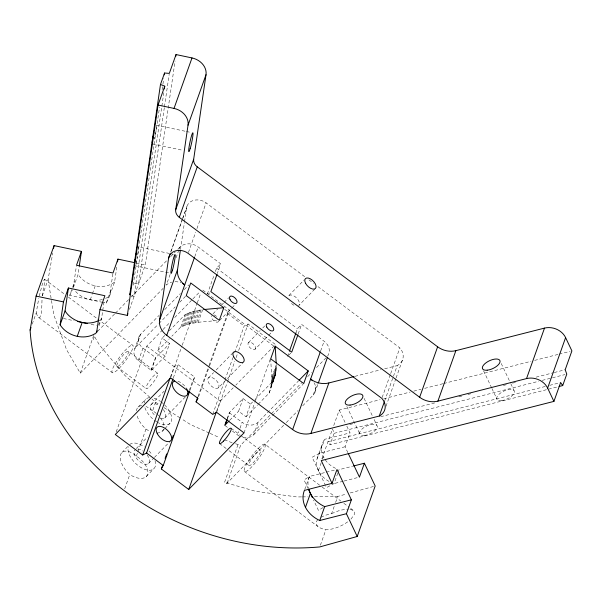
<?xml version="1.0" encoding="UTF-8"?>
<svg xmlns="http://www.w3.org/2000/svg" width="602" height="602" viewBox="0 0 602 602"><rect width="100%" height="100%" fill="white"/><g stroke="black" fill="none" stroke-linecap="round" stroke-linejoin="round"><path stroke-width="0.45" stroke-dasharray="3.01 2.26" d="M258.198 404.266L269.117 393.091L270.441 389.328L271.833 380.073L270.697 358.807M254.992 399.525L273.609 380.472L275.829 372.804L276.273 364.729L271.78 377.356M32.237 324.087L36.203 312.942L38.776 298.321M73.278 287.312L76.364 266.204M73.452 287.365L78.087 274.346L79.155 267.002M103.965 302.151L101.55 318.676L98.465 327.353M112.86 273.925L109.639 295.958L106.245 303.122L103.582 302.558M105.538 298.396A23.418 19.204 19.6 0 0 109.639 295.958L114.583 282.075L116.999 265.55M133.2 285.137L159.545 107.299M162.111 89.698L162.788 85.063M162.924 84.137L163.736 78.576M163.812 92.693L134.035 296.568L129.754 294.822M164.316 107.675L138.603 283.753L133.832 283.376M164.451 106.75L169.185 74.317M129.468 309.413L145.308 264.918L175.084 61.043M180.502 249.371L184.408 222.612M184.543 221.686L186.567 207.848A12.492 10.242 19.6 0 1 206.102 202.874L305.222 277.078M42.283 295.875L48.077 279.599L52.773 252.953M42.148 295.921L44.277 284.468L44.443 279.17L42.23 284.58L39.303 295.958M102.694 302.377L69.742 295.401L74.686 281.518M90.277 299.743L92.129 294.536M92.437 293.671L95.221 285.86M51.471 300.473L53.834 315.004L66.596 349.777L80.284 373.157L93.769 335.291L99.458 345.006L124.87 375.415L151.358 398.554M93.212 339.724L95.063 334.524M106.245 303.122L111.189 289.238M134.728 348.867L139.22 336.247M164.782 335.412L162.216 338.046L169.621 343.584L165.129 356.203L151.305 370.358L138.468 360.748A11.709 9.602 19.6 0 1 136.202 346.805L140.695 334.178L158.89 315.553M170.607 252.17L182.278 219.399M182.594 218.511L187.011 206.117M171.111 251.245L182.466 219.361M182.782 218.473L186.567 207.848M138.468 360.748L142.96 348.129A11.709 9.602 19.6 0 1 140.695 334.178M170.103 274.52L166.34 285.092A13.379 10.971 19.6 0 1 171.698 282.097M176.062 257.791L178.884 249.868M179.2 248.987L179.825 247.226A13.379 10.971 19.6 0 1 198.208 246.993L220.746 263.864L217.345 273.406M116.231 431.837L146.745 346.142L162.359 330.159M188.441 252.479L195.695 232.101M196.959 228.564L206.102 202.874M165.129 356.203L157.724 350.665L162.216 338.046M151.064 370.177L155.557 357.55M151.305 370.358L155.798 357.731L169.621 343.584M194.762 256.678L198.208 246.993M180.833 327.006L185.333 314.387L193.641 311.279L202.686 309.639L198.186 322.266L189.148 323.899L180.833 327.006L171.848 336.209M182.158 326.389L186.65 313.77M124.682 488.869L129.791 474.511L126.789 471.494A17.097 8.812 50 0 1 120.671 454.487A17.097 8.812 50 0 1 133.125 453.682L136.496 456.196A17.119 9.429 38.5 0 1 147.52 474.549A17.119 9.429 38.5 0 1 129.934 474.632L129.791 474.511M136.345 456.113L137.587 452.621M137.896 451.748L145.97 429.075L142.967 426.058A17.097 8.812 50 0 1 136.887 415.124M156.279 413.423A17.119 9.429 38.5 0 0 152.682 410.745L155.542 402.204L152.05 399.164M183.505 325.817L188.005 313.19M184.882 325.276L189.374 312.656M186.281 324.779L190.774 312.16M187.704 324.32L192.196 311.701M189.148 323.899L193.641 311.279M170.366 377.251L174.144 366.648L178.049 364.669L194.694 377.13L189.976 390.382M170.9 377.018L181.909 346.09M182.225 345.209L197.012 303.686M197.321 302.798L200.782 293.084M190.616 323.522L195.108 310.903M192.098 323.191L196.591 310.564M173.331 377.921L178.049 364.669M193.596 322.89L198.088 310.271M195.116 322.642L199.608 310.022M196.643 322.431L201.136 309.812M207.329 294.137L214.124 275.046M215.358 271.577L216.6 268.108L220.746 263.864M189.321 390.322L192.783 380.599L194.694 377.13M197.96 396.575L208.653 366.543M208.969 365.655L227.533 313.529L229.437 310.06L202.046 289.547M198.607 396.643L209.308 366.603M209.624 365.715L229.437 310.06M212.717 414.342L224.674 380.765M224.99 379.885L232.854 357.799M234.742 352.494L244.179 325.991L248.077 324.011L275.475 344.525L235.796 385.137M216.72 410.835L220.181 401.113L233.192 387.793M216.622 412.362L227.315 382.323M227.631 381.442L234.87 361.117M236.127 357.588L237.384 354.051M238.64 350.514L248.077 324.011M227.165 418.623L229.264 412.731L243.088 398.584L250.492 404.13L246 416.75L238.595 411.204L243.088 398.584M227.405 418.804L229.505 412.912M240.213 436.495A11.709 9.602 19.6 0 1 237.602 434.96L238.806 431.596M240.002 428.233L242.102 422.341A11.709 9.602 19.6 0 0 258.19 422.137L298.487 380.9M283.647 425.29L226.465 483.805L224.546 482.352L238.031 444.487M244.021 432.868L254.714 402.836M255.03 401.948L270.132 359.544M227.157 483.105L240.634 445.239L301.73 382.714M271.833 378.711L276.326 366.091M271.833 380.073L276.326 367.453M271.78 381.42L276.273 368.8M271.683 382.767L276.175 370.147M271.532 384.099L276.025 371.479M243.118 437.451A11.709 9.602 19.6 0 0 253.698 434.757L258.19 422.137M271.329 385.423L275.829 372.804M271.081 386.74L275.581 374.12M270.787 388.042L275.28 375.415M269.117 393.091L274.933 376.709M287.568 356.407L289.11 352.065M295.913 332.974L297.456 328.639L301.602 324.395L324.102 341.236A13.379 10.971 19.6 0 1 326.69 357.174L315.523 368.597M298.201 333.937L301.602 324.395M320.655 350.921L324.102 341.236M302.701 405.793L313.206 395.032L317.284 383.587M314.899 392.677L318.029 383.873M304.717 489.509L309.353 476.498L325.396 472.412M317.126 458.543L322.07 444.66M346.827 426.118L350.018 432.868L324.636 439.325L319.692 453.208A23.418 19.204 19.6 0 0 329.896 481.863M321.867 458.867L332.53 428.933L334.118 433.312L330.039 444.758L557.256 386.958M333.749 425.501L339.235 410.09L380.133 399.69M318.42 470.538L321.205 462.727M322.439 459.258L323.364 456.655M347.873 452.651L345.074 446.752L350.018 432.868M337.782 473.157L334.072 483.564L326.51 487.62L325.742 485.987M338.091 472.284L339.016 469.68L352.614 466.226M320.384 545.216L325.878 529.79C333.952 529.482 341.793 526.186 348.257 521.43M321.032 517.201L325.449 515.244L331.642 513.589L334.388 505.876M335.615 502.444L337.745 496.447L346.662 493.956M382.172 397.501L390.374 374.474M390.69 373.586L399.833 347.903L317.239 286.07M384.64 400.992L393.151 377.078M393.467 376.197L397.252 365.565A14.832 12.16 19.6 0 0 399.833 347.903M386.017 406.26L395.792 378.801M396.108 377.913L402.73 359.319M69.742 295.401L72.391 289.825M98.532 325.05L101.55 318.676A23.418 19.204 19.6 0 1 100.271 319.587M317.894 519.451L316.246 521.844L316.2 524.222C318.044 527.781 322.251 528.94 325.878 529.79M350.951 519.142L354.292 514.559L354.548 512.34L353.6 510.609L349.852 507.802M97.712 331.258L114.794 313.777M115.449 313.108L128.587 299.661M131.213 296.974L167.341 259.996M170.629 256.633L175.227 251.929M177.853 249.243L179.825 247.226M80.284 373.157L163.059 288.448M164.745 309.571L180.344 293.61M184.242 289.615L188.787 284.964M136.202 346.805L158.296 324.185M158.951 323.522L175.197 306.892M179.75 302.234L185.597 296.252M163.014 329.497L170.163 322.168M174.723 317.51L192.286 299.533M192.933 298.87L199.443 292.211M169.282 330.814L185.333 314.387M208.488 294.054L209.669 292.843M157.724 350.665L169.282 338.836M213.018 313.808L217.578 309.142M222.138 304.469L223.44 303.137M224.094 302.467L228.655 297.802M219.64 320.422L231.371 308.42M232.026 307.75L234.629 305.086M138.136 407.042L145.865 399.134M151.162 404.424L164.173 391.112M121.958 452.478L127.752 446.549M164.752 417.991L185.574 396.688M136.285 448.528L147.347 437.21M208.412 377.905L213.575 372.623M216.156 369.982L232.929 352.817M288.87 295.559L304.183 279.885M248.43 342.628L260.162 330.626M262.765 327.955L264.722 325.953M162.344 431.175L164.271 429.203M164.918 428.541L170.057 423.281M255.06 349.243A4.681 2.506 44.3 0 0 251.659 342.786A4.681 2.506 44.3 0 0 248.513 345.781A4.681 2.506 44.3 0 0 255.06 349.243L268.093 335.908M268.74 335.239L271.999 331.905M218.353 387.831A7.028 3.762 44.3 0 0 213.258 378.139A7.028 3.762 44.3 0 0 208.533 382.631A7.028 3.762 44.3 0 0 218.353 387.831L226.743 379.245M227.383 378.583L242.869 362.743M314.756 289.163L298.81 305.485A7.028 3.762 44.3 0 0 295.183 296.741A7.028 3.762 44.3 0 0 288.17 297.523M148.574 463.427L153.781 458.099M154.428 457.437L170.042 441.462M146.166 476.611L153.871 468.717M288.749 355.195L291.12 352.764M229.798 420.211L238.595 411.204M250.492 404.13L254.345 400.187M246 416.75L257.558 404.92M307.645 376.664L311.58 372.63M253.698 434.757L271.893 416.132M272.548 415.47L303.092 384.211M286.274 422.596L298.103 410.496M323.116 507.546L318.42 510.338L313.619 500.187M331.642 513.589L340.175 510.203L348.43 509.014M350.229 492.963L375.181 485.995M354.962 376.325L381.058 369.688M384.655 368.77L397.252 365.565M383.767 398.765L410.128 392.06M413.762 391.134L421.031 389.283M424.666 388.358L442.846 383.737M443.749 383.504L531.002 361.313M534.636 360.387L558.265 354.375M559.175 354.142L570.079 351.365M349.8 424.538L353.434 423.612M380.697 416.674L436.134 402.572M458.859 396.793L462.494 395.868M467.95 394.483L471.584 393.557M503.392 385.461L507.027 384.535M512.483 383.15L516.117 382.225M536.111 377.138L553.381 372.743M554.284 372.518L565.195 369.741M334.118 433.312L538.609 381.292M542.244 380.366L564.962 374.587M545.179 386.484L327.962 441.74L330.039 444.758M549.724 385.333L560.628 382.556M345.074 446.752L319.692 453.208L312.129 457.257L325.358 485.174M326.292 472.186L335.201 469.921M343.14 481.261L334.072 483.564A23.418 19.204 19.6 0 1 331.529 482.623M344.043 481.028L359.454 477.108M36.203 312.942L37.565 316.238L38.769 317.563L39.89 317.374L41.591 312.604L42.065 298.336M198.186 322.266L216.539 320.58M301.542 496.898L296.899 496.959L255.662 491.315L224.546 482.352M302.467 496.891L308.036 496.823M314.537 496.74L337.745 496.447M349.973 509.239L353.6 510.609M156.264 125.126L185.461 131.304M186.379 131.492L190.939 132.463M152.441 143.886L182.549 150.252M169.501 253.465L138.475 246.903A9.602 0.888 -78.1 0 1 137.06 258.168M170.411 253.66L174.061 254.428M136.187 262.991L145.308 264.918M134.652 265.663L170.238 273.188M63.443 318.496L74.151 320.761M91.052 324.343L96.38 325.471M232.146 442.794L222.838 439.144M235.51 443.764L240.634 445.239M209.24 433.004L190.533 424.568L181.202 418.608M210.09 433.387L219.437 437.609M155.542 402.204L159.425 404.687M164.09 407.674L180.427 418.112M145.97 429.075L146.113 429.181A17.119 9.429 38.5 0 0 149.928 431.258M308.976 279.885L313.484 283.256M216.6 268.108L297.456 328.639M224.674 309.323L274.091 346.316M227.533 313.529L244.179 325.991M146.745 346.142L220.181 401.113M142.96 348.129L155.798 357.731M229.264 412.731L242.102 422.341M44.443 279.17L64.685 294.325M68.44 297.132L96.937 318.466M97.682 319.022L132.929 345.413A17.097 3.454 -53.2 0 1 119.271 368.176A17.097 3.454 -53.2 0 1 115.449 363.299A17.097 3.454 -53.2 0 1 132.929 345.413M265.113 444.359A17.097 3.454 -53.2 0 1 251.448 467.129A17.097 3.454 -53.2 0 1 247.633 462.253A17.097 3.454 -53.2 0 1 265.113 444.359L321.355 486.469M322.108 487.026L340.852 501.06M343.855 503.31L349.1 507.238M128.384 351.35A9.602 1.941 -53.2 0 1 120.709 364.135A9.602 1.941 -53.2 0 1 118.564 361.396A9.602 1.941 -53.2 0 1 128.384 351.35L157.754 373.338A9.602 1.941 -53.2 0 1 150.079 386.13A9.602 1.941 -53.2 0 1 147.934 383.391A9.602 1.941 -53.2 0 1 157.754 373.338M231.191 428.315L240.002 434.907M240.732 435.457L260.561 450.304A9.602 1.941 -53.2 0 1 252.885 463.088A9.602 1.941 -53.2 0 1 250.741 460.349A9.602 1.941 -53.2 0 1 260.561 450.304M225.013 425.531L228.715 428.308M232.417 431.077L237.602 434.96M116.72 366.573L146.09 388.561M219.527 443.539L226.134 448.482M229.076 450.68L248.897 465.527M38.769 317.563L112.168 372.51M244.352 471.464L317.751 526.411M152.524 410.677L149.304 408.261A17.097 8.812 50 0 0 145.955 406.523M501.233 363.495L510.421 382.895M510.82 383.737L514.018 390.487M483.572 370.809L491.556 387.673M491.954 388.523L497.147 399.487M364.105 398.381L372.487 416.095M374.09 419.466L376.882 425.373M346.835 406.538L360.019 434.366M339.235 410.09L345.224 422.747M308.028 488.38L304.04 479.975L309.353 476.498A27.436 22.5 19.6 0 0 308.397 487.74M48.077 279.599L51.32 299.57M218.699 321.197A4.681 2.506 44.3 0 1 214.124 320.971A4.681 2.506 44.3 0 1 211.355 315.704M213.966 314.891A4.681 2.506 44.3 0 1 217.638 317.638M293.957 305.244A7.028 3.762 44.3 0 1 289.916 301.737M174.994 281.676A13.379 10.971 19.6 0 1 180.939 282.767M314.033 382.721A13.379 10.971 19.6 0 1 313.206 395.032M163.315 409.541A9.602 5.14 44.3 0 1 160.124 418.51M154.232 414.748A9.602 5.14 44.3 0 1 150.432 405.575A9.602 5.14 44.3 0 1 157.792 404.747M164.594 404.905A17.097 9.15 44.3 0 1 171.359 421.242A17.097 9.15 44.3 0 1 158.258 422.702M156.813 421.882A17.097 9.15 44.3 0 1 144.713 407.125M144.187 402.934A17.097 9.15 44.3 0 1 150.048 397.591M154.097 398.215A17.097 9.15 44.3 0 1 160.538 401.481M161.238 401.993A17.097 9.15 44.3 0 1 163.3 403.679M163.699 429.106A17.119 9.429 38.5 0 1 154.609 432.733M156.941 414.01A17.119 9.429 38.5 0 1 158.83 415.899M160.471 417.878A17.119 9.429 38.5 0 1 164.06 426.412M177.906 381.269A9.602 5.14 44.3 0 1 186.703 388.9M155.023 460.726A17.097 9.15 44.3 0 1 142.08 468.145A17.097 9.15 44.3 0 1 128.376 446.616M129.686 444.569A17.097 9.15 44.3 0 1 144.36 446.925M149.04 450.981A17.097 9.15 44.3 0 1 152.306 455.089M147.136 454.984A9.602 5.14 44.3 0 1 147.821 463.939A9.602 5.14 44.3 0 1 137.474 459.582A9.602 5.14 44.3 0 1 134.983 449.86M137.76 449.002A9.602 5.14 44.3 0 1 142.96 450.996M136.473 410.812A17.097 8.812 50 0 1 141.891 405.673M335.645 468.371A23.418 19.204 19.6 0 1 324.636 439.325M114.583 282.075A23.418 19.204 19.6 0 1 78.087 274.346M102.423 299.503A23.418 19.204 19.6 0 1 75.145 290.947M156.43 127.474A9.602 0.888 -78.1 0 1 154.849 136.391M154.661 137.181A9.602 0.888 -78.1 0 1 154.285 138.708M136.496 260.485A9.602 0.888 -78.1 0 1 135.939 262.517M364.428 435.442A9.602 4.252 -25.3 0 0 377.303 426.397A9.602 4.252 -25.3 0 0 363.623 427.774A9.602 4.252 -25.3 0 0 364.428 435.442M501.556 400.556A9.602 4.252 -25.3 0 0 514.439 391.511A9.602 4.252 -25.3 0 0 500.751 392.888A9.602 4.252 -25.3 0 0 501.556 400.556"/><path stroke-width="0.9" d="M60.11 324.832L63.458 301.888L68.402 288.004L104.906 295.725L99.962 309.609L96.606 332.56A23.418 19.204 19.6 0 1 60.11 324.832L65.054 310.948L68.402 288.004M79.291 266.084L81.436 251.403L54.067 245.608L36.09 296.094L30.1 330.084A241.161 197.787 19.6 0 0 319.767 546.932L357.204 536.48L375.181 485.995L364.398 463.224L353.524 465.993M117.533 261.878L117.939 259.123L134.359 262.6M332.041 483.353L336.985 469.47L351.365 499.826L346.421 513.709L319.737 520.497A27.436 22.5 19.6 0 1 304.409 490.382L332.041 483.353L321.257 460.583L553.923 401.391L547.632 388.109A16.389 13.447 19.6 0 0 526.532 378.59L437.895 401.143A18.73 15.366 19.6 0 1 419.647 397.275L179.283 217.337A9.361 7.675 19.6 0 1 175.694 209.752L193.671 159.267L206.012 74.701A16.389 13.447 19.6 0 0 192 57.935L176.032 54.556L169.32 73.391L164.549 73.015L160.478 84.461L129.754 294.822L130.386 293.061M99.962 309.609L127.331 315.403L158.055 105.041L164.76 86.206L160.478 84.461M164.278 74.866L164.549 73.015M164.354 88.983L164.76 86.206M175.761 56.407L176.032 54.556M384.324 401.88L379.275 416.05L310.888 433.448A18.73 15.366 19.6 0 1 292.64 429.587L166.746 335.344A18.73 15.366 19.6 0 1 159.56 320.166L168.59 258.333L170.163 253.901M175.694 209.752L188.035 125.186L206.012 74.701M159.56 320.166L177.537 269.673L180.367 250.297M53.578 248.363L54.067 245.608M30.1 330.084L31.018 327.511M81.436 251.403L76.492 265.286L112.995 273.007L117.939 259.123M77.244 336.345L82.188 322.461M188.035 125.186A16.389 13.447 19.6 0 0 174.023 108.42L192 57.935M96.606 332.56L97.223 330.822M127.331 315.403L127.94 313.695M179.283 217.337L197.26 166.852A9.361 7.675 19.6 0 1 193.671 159.267M166.746 335.344L194.446 257.558M162.585 465.421L161.321 468.95L188.719 489.464L244.021 432.868L216.622 412.362L212.717 414.342L196.071 401.88L197.983 398.411L170.584 377.898L115.283 434.493L142.682 454.999L170.057 378.131M142.682 454.999L146.587 453.02L173.015 378.808M217.036 274.279L210.858 291.631L291.714 352.162L297.892 334.802M165.099 458.348L166.671 453.931M172.338 438.03L173.278 435.381M188.065 393.858L189.005 391.202M161.321 468.95L163.232 465.481L189.66 391.27M223.786 307.705L219.294 320.324L186.244 295.59L190.736 282.963L223.786 307.705L203.604 309.556M196.071 401.88L197.644 397.463M188.719 489.464L216.404 411.715M226.871 419.466L224.772 425.351L229.166 420.851M225.314 424.688L227.112 419.639M275.189 346.188L270.697 358.807L303.739 383.542L308.232 370.922L275.189 346.188L276.167 362.878M289.419 351.199L295.913 332.974M292.64 429.587L320.339 351.801M318.345 382.992L327.435 357.453M310.888 433.448L328.865 382.962L354.059 376.551M305.477 507.305L310.421 493.422M319.737 520.497L324.681 506.613L351.365 499.826M364.398 463.224L359.454 477.108L348.272 453.494M419.647 397.275L437.624 346.79L197.26 166.852M437.895 401.143L455.872 350.657L544.509 328.105A16.389 13.447 19.6 0 1 565.609 337.624L571.9 350.906L565.195 369.741L566.783 374.128L562.704 385.566L559.07 386.492M526.532 378.59L544.509 328.105M547.632 388.109L565.609 337.624M553.923 401.391L560.628 382.556L562.704 385.566M299.134 380.231L308.232 370.922M158.055 105.041L174.023 108.42M36.09 296.094L63.458 301.888M77.726 321.521L87.508 323.59M146.587 453.02L163.232 465.481M346.421 513.709L357.204 536.48M308.427 489.223L312.423 497.651M182.526 283.482A13.379 10.971 19.6 0 1 184.724 284.859A18.73 15.366 19.6 0 1 177.537 269.673M312.513 380.788A13.379 10.971 19.6 0 0 310.617 379.102A18.73 15.366 19.6 0 0 328.865 382.962M379.275 416.05A14.832 12.16 19.6 0 0 381.856 398.389L188.125 253.359A12.492 10.242 19.6 0 0 168.59 258.333M186.703 388.9A9.602 5.14 44.3 0 1 184.656 396.214A9.602 5.14 44.3 0 1 174.249 389.577A9.602 5.14 44.3 0 1 174.482 381.104M455.872 350.657A18.73 15.366 19.6 0 1 437.624 346.79M324.681 506.613A27.436 22.5 19.6 0 1 308.751 489.178M98.186 320.768A23.418 19.204 19.6 0 1 65.054 310.948M152.186 142.907A9.602 0.888 -78.1 0 1 153.171 135.879M153.502 134.246A9.602 0.888 -78.1 0 1 153.864 132.621M134.449 265.49A9.602 0.888 -78.1 0 1 135.081 259.251M136.067 254.398A9.602 0.888 -78.1 0 1 136.443 252.825M350.048 405.078A9.602 4.252 -25.3 0 0 362.931 396.041A9.602 4.252 -25.3 0 0 349.243 397.41A9.602 4.252 -25.3 0 0 350.048 405.078M230.039 299.615A4.681 2.506 44.3 0 0 236.586 303.084A4.681 2.506 44.3 0 0 233.192 296.628A4.681 2.506 44.3 0 0 230.039 299.615M266.761 327.104A4.681 2.506 44.3 0 0 273.308 330.566A4.681 2.506 44.3 0 0 269.907 324.109A4.681 2.506 44.3 0 0 266.761 327.104M223.515 441.1A9.602 1.941 -53.2 0 0 231.191 428.315A9.602 1.941 -53.2 0 0 221.37 438.361A9.602 1.941 -53.2 0 0 223.515 441.1M157.272 433.681A9.602 5.14 44.3 0 0 170.69 440.792A9.602 5.14 44.3 0 0 163.729 427.548A9.602 5.14 44.3 0 0 157.272 433.681M305.575 283.309A7.028 3.762 44.3 0 0 315.395 288.508A7.028 3.762 44.3 0 0 310.301 278.824A7.028 3.762 44.3 0 0 305.575 283.309M233.696 356.881A7.028 3.762 44.3 0 0 243.517 362.08A7.028 3.762 44.3 0 0 238.422 352.396A7.028 3.762 44.3 0 0 233.696 356.881M172.435 270.238A9.602 0.888 -78.1 0 0 175.174 254.797A9.602 0.888 -78.1 0 0 171.578 266.972A9.602 0.888 -78.1 0 0 172.435 270.238M487.176 370.192A9.602 4.252 -25.3 0 0 500.059 361.155A9.602 4.252 -25.3 0 0 486.371 362.524A9.602 4.252 -25.3 0 0 487.176 370.192M190.224 148.461A9.602 0.888 -78.1 0 0 192.964 133.019A9.602 0.888 -78.1 0 0 189.367 145.195A9.602 0.888 -78.1 0 0 190.224 148.461"/></g></svg>
